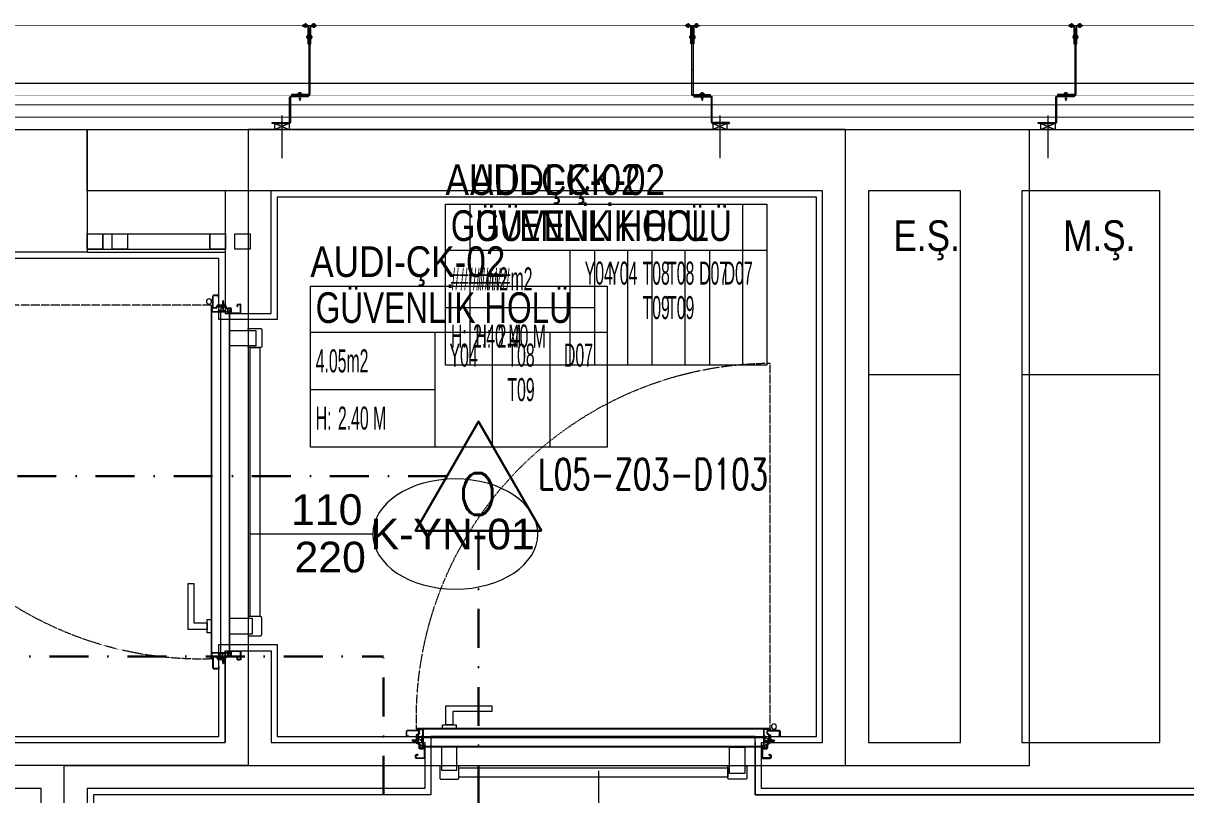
# Model space of a CAD drawing. Extents: x -1133 to 23780, y -1311 to 8245.
# Drawn here: x 19776.6 to 20156, y 2608 to 2859.7 of the extents above; entities that cross this region are included whole.
import ezdxf
from ezdxf.enums import TextEntityAlignment as Align

# ---------------------------------------------------------------- set-up
doc = ezdxf.new("R2010")
doc.units = 0
doc.header["$MEASUREMENT"] = 0
doc.linetypes.add('DASHDOT', pattern=[25.4, 12.7, -6.35, 0, -6.35])
doc.linetypes.add('DOT2', pattern=[0.125, 0, -0.125])
doc.layers.get('0').update_dxf_attribs({"color": 9, "lineweight": 9})
for name, color, linetype, lineweight in [('00', 9, 'Continuous', 9), ('01', 9, 'Continuous', 9), ('06D', 9, 'Continuous', 9), ('10', 9, 'Continuous', 9), ('11', 9, 'Continuous', 9), ('14', 9, 'Continuous', 9), ('20', 9, 'DOT2', 9), ('21', 9, 'Continuous', 9), ('22', 8, 'Continuous', 9), ('33', 9, 'BATTING', 9), ('35', 9, 'Continuous', 9), ('40B', 9, 'Continuous', 9), ('E-DEDEKTÖR NUMARALARI', 20, 'Continuous', 30), ('E-KABLO', 7, 'Continuous', 30), ('E-OPTİK DUMAN DEDEKTÖRÜ', 7, 'Continuous', 30)]:
    doc.layers.add(name, color=color, linetype=linetype, lineweight=lineweight)
doc.styles.add('Arial', font='arial.ttf', dxfattribs={"height": 2.5})
doc.styles.add('E-YAZI', font='txttw.shx')
doc.styles.add('MuuM_TEXT-STANDART', font='ARIALN.TTF')
doc.linetypes.add('BATTING', pattern='A,0.0001,-0.1,[134,ltypeshp.shx,S=0.1,R=0,X=-0.1,Y=0],-0.2,[134,ltypeshp.shx,S=0.1,R=180,X=0.1,Y=0],-0.1', length=0.4001)

# ---------------------------------------------------------------- blocks, each defined once
blk = doc.blocks.new('0_doorno')
blk.add_lwpolyline([(4.5, 0), (12.5, 0)])
blk.add_ellipse((-0.891, 0), major_axis=(-5.391, 0), ratio=0.666667)
at = {"style": 'Arial'}
blk.add_attdef('YUKSEKLIK', text='', height=2, dxfattribs=at).set_placement((5, 12.3), align=Align.TOP_LEFT)
blk.add_attdef('KAPINO', text='', height=2, dxfattribs=at).set_placement((0, 0), align=Align.MIDDLE)
blk.add_attdef('GENISLIK', text='', height=2, dxfattribs=at).set_placement((5, -3.789), align=Align.BOTTOM_LEFT)
blk = doc.blocks.new('KAPI KODLARI ÇATI KATI')
at = {"layer": '22'}
ref = blk.add_blockref('0_doorno', (19913.18, 2693.05), dxfattribs=dict(at, xscale=-5, yscale=5, zscale=5))
ref.add_attrib('KAPINO', 'K-YN-01', dxfattribs={"layer": '0', "height": 10, "style": 'Arial'}).set_placement((19916.77, 2693.05), align=Align.MIDDLE)
ref.add_attrib('GENISLIK', '110', dxfattribs={"layer": '0', "height": 10, "style": 'Arial'}).set_placement((19864.02, 2693.05), align=Align.BOTTOM_LEFT)
ref.add_attrib('YUKSEKLIK', '220', dxfattribs={"layer": '0', "height": 10, "style": 'Arial'}).set_placement((19865.13, 2690.55), align=Align.TOP_LEFT)
ref = blk.add_blockref('0_doorno', (19964.5, 2553.27), dxfattribs=dict(at, xscale=5, yscale=5, zscale=5, rotation=90))
ref.add_attrib('KAPINO', 'K-YN-01', dxfattribs={"layer": '0', "height": 10, "rotation": 90, "style": 'Arial'}).set_placement((19964.5, 2549.68), align=Align.MIDDLE)
ref.add_attrib('GENISLIK', '110', dxfattribs={"layer": '0', "height": 10, "rotation": 90, "style": 'Arial'}).set_placement((19964.5, 2578.27), align=Align.BOTTOM_LEFT)
ref.add_attrib('YUKSEKLIK', '220', dxfattribs={"layer": '0', "height": 10, "rotation": 90, "style": 'Arial'}).set_placement((19967, 2578.27), align=Align.TOP_LEFT)
blk = doc.blocks.new('0_roomno2-flat-2')
at = {"layer": '21'}
blk.add_lwpolyline([(96.88, -52.5), (0, -52.5), (0, 0), (96.88, 0)], close=True, dxfattribs=at)
for points in [[(0, -15), (96.88, -15)], [(40.62, -15), (40.62, -52.5)], [(59.38, -15), (59.38, -52.5)], [(78.12, -15), (78.12, -52.5)], [(0, -33.75), (40.62, -33.75)]]:
    blk.add_lwpolyline(points, dxfattribs=at)
at = {"layer": '21', "style": 'MuuM_TEXT-STANDART', "width": 0.6}
blk.add_text('H:', height=7.5, dxfattribs=at).set_placement((1.75, -43.04), align=Align.MIDDLE_LEFT)
at = {"layer": '21', "style": 'Arial'}
blk.add_attdef('ODANO', (0, 5.85), '', height=10, dxfattribs=at)
blk.add_attdef('MEKANADI', text='', height=10, dxfattribs=at).set_placement((1.75, -15), align=Align.BOTTOM_LEFT)
at = {"layer": '21', "style": 'MuuM_TEXT-STANDART', "width": 0.6}
for tag, p in [('YER01', (50, -22.5)), ('TAVAN01', (68.75, -22.5)), ('DUVAR01', (87.5, -22.5)), ('YER02', (50, -33.75)), ('TAVAN02', (68.75, -33.75)), ('DUVAR02', (87.5, -33.75)), ('YER03', (50, -45)), ('TAVAN03', (68.75, -45)), ('DUVAR03', (87.5, -45))]:
    blk.add_attdef(tag, text='', height=7.5, dxfattribs=at).set_placement(p, align=Align.MIDDLE_CENTER)
for tag, p in [('M2', (1.75, -24.38)), ('TEMIZTAVANYUKSEKLIGI', (9, -43.04))]:
    blk.add_attdef(tag, text='', height=7.5, dxfattribs=at).set_placement(p, align=Align.MIDDLE_LEFT)
blk = doc.blocks.new('p- alum kaplama profil')
at = {"lineweight": 13}
blk.add_lwpolyline([(7.12, 12.59), (7.12, 26.49)], dxfattribs=at)
at = {"lineweight": 5}
blk.add_lwpolyline([(9.44, 15.16), (4.79, 15.16), (4.79, 17.16), (9.44, 17.16)], close=True, dxfattribs=at)
for points in [[(4.79, 15.16), (9.44, 17.16)], [(9.44, 15.16), (4.79, 17.16)]]:
    blk.add_lwpolyline(points, dxfattribs=at)
at = {"lineweight": 18}
blk.add_lwpolyline([(4.09, 6.16), (-1.41, 6.16), (-1.41, 6.46), (4.09, 6.46, 0.414214), (4.29, 6.66), (4.29, 14.66, -0.414214), (4.79, 15.16), (10.29, 15.16), (10.29, 14.86), (4.79, 14.86, 0.414214), (4.59, 14.66), (4.59, 6.66, -0.414214)], format="xyb", close=True, dxfattribs=at)
blk.add_lwpolyline([(-2.06, 5.56), (-2.06, -2.34), (-2.06, -15.69), (-1.66, -15.69), (-1.66, -2.34), (-1.66, 5.56), (-1.66, 5.56), (-1.66, 5.57), (-1.66, 5.57), (-1.66, 5.58), (-1.66, 5.58), (-1.65, 5.59), (-1.65, 5.59), (-1.65, 5.59), (-1.65, 5.6), (-1.65, 5.6), (-1.64, 5.61), (-1.64, 5.61), (-1.64, 5.62), (-1.64, 5.62), (-1.63, 5.62), (-1.63, 5.63), (-1.63, 5.63), (-1.62, 5.63), (-1.62, 5.64), (-1.61, 5.64), (-1.61, 5.64), (-1.61, 5.64), (-1.6, 5.65), (-1.6, 5.65), (-1.59, 5.65), (-1.59, 5.65), (-1.58, 5.65), (-1.58, 5.65), (-1.57, 5.66), (-1.57, 5.66), (-1.56, 5.66), (-1.56, 5.66), (3.94, 5.66), (3.94, 6.06), (-1.56, 6.06), (-1.58, 6.06), (-1.61, 6.05), (-1.63, 6.05), (-1.66, 6.05), (-1.68, 6.04), (-1.7, 6.03), (-1.73, 6.03), (-1.75, 6.02), (-1.77, 6.01), (-1.79, 6), (-1.82, 5.99), (-1.84, 5.97), (-1.86, 5.96), (-1.88, 5.94), (-1.89, 5.93), (-1.91, 5.91), (-1.93, 5.89), (-1.95, 5.87), (-1.96, 5.85), (-1.97, 5.83), (-1.99, 5.81), (-2, 5.79), (-2.01, 5.77), (-2.02, 5.75), (-2.03, 5.72), (-2.04, 5.7), (-2.04, 5.68), (-2.05, 5.65), (-2.05, 5.63), (-2.06, 5.61), (-2.06, 5.58)], close=True)
blk.add_lwpolyline([(-1.66, -2.34), (-2.06, -2.34)])
for points in [[(-2.36, -10.84), (-2.36, -16.39), (-2.36, -16.39, -0.414214), (-2.51, -16.54), (-2.51, -16.54), (-4.06, -16.54), (-4.06, -16.84), (-2.51, -16.84), (-2.51, -16.84, 0.414214), (-2.06, -16.39), (-2.06, -10.84)], [(-1.36, -10.84), (-1.66, -10.84), (-1.66, -16.39, 0.414214), (-1.21, -16.84), (-1.21, -16.84), (0.34, -16.84), (0.34, -16.54), (-1.21, -16.54), (-1.21, -16.54, -0.414214), (-1.36, -16.39), (-1.36, -16.39)]]:
    blk.add_lwpolyline(points, format="xyb", close=True)
for points in [[(1.29, 4.93, -10), (1.29, 7.8, -10)], [(0.67, 5.66, -10), (1.91, 5.66, -10)], [(0.67, 5.66, -10), (0.67, 5.64, -10), (0.67, 5.62, -10), (0.67, 5.6, -10), (0.68, 5.58, -10), (0.68, 5.56, -10), (0.69, 5.54, -10), (0.69, 5.52, -10), (0.7, 5.5, -10), (0.7, 5.48, -10), (0.71, 5.46, -10), (0.72, 5.45, -10), (0.73, 5.43, -10), (0.74, 5.41, -10), (0.75, 5.4, -10), (0.76, 5.38, -10), (0.77, 5.36, -10), (0.79, 5.35, -10), (0.8, 5.33, -10), (0.81, 5.32, -10), (0.83, 5.31, -10), (0.84, 5.29, -10), (0.86, 5.28, -10), (0.87, 5.27, -10), (0.89, 5.26, -10), (0.91, 5.25, -10), (0.92, 5.24, -10), (0.94, 5.23, -10), (0.96, 5.22, -10), (0.98, 5.21, -10), (1, 5.21, -10), (1.02, 5.2, -10), (1.03, 5.2, -10)], [(0.96, 5.66, -10), (0.97, 5.66, -10), (0.97, 5.66, -10), (0.97, 5.66, -10), (0.98, 5.66, -10), (0.98, 5.66, -10), (0.99, 5.66, -10), (0.99, 5.66, -10), (1, 5.66, -10), (1, 5.67, -10), (1, 5.67, -10), (1.01, 5.67, -10), (1.01, 5.67, -10), (1.01, 5.67, -10), (1.02, 5.68, -10), (1.02, 5.68, -10), (1.02, 5.68, -10), (1.03, 5.69, -10), (1.03, 5.69, -10), (1.03, 5.69, -10), (1.04, 5.7, -10), (1.04, 5.7, -10), (1.04, 5.7, -10), (1.04, 5.71, -10), (1.04, 5.71, -10), (1.05, 5.72, -10), (1.05, 5.72, -10), (1.05, 5.72, -10), (1.05, 5.73, -10), (1.05, 5.73, -10), (1.05, 5.74, -10), (1.05, 5.74, -10), (1.05, 5.75, -10)], [(1.61, 6.87, -10), (0.98, 6.96, -10)], [(1.33, 5.85, -10), (0.98, 5.88, -10)], [(1.56, 7.05, -10), (1.02, 7.13, -10)], [(1.03, 5.2, -10), (1.04, 5.2, -10), (1.05, 5.19, -10), (1.05, 5.19, -10), (1.06, 5.19, -10), (1.06, 5.19, -10), (1.07, 5.19, -10), (1.07, 5.19, -10), (1.08, 5.19, -10), (1.08, 5.19, -10), (1.09, 5.19, -10), (1.09, 5.18, -10), (1.1, 5.18, -10), (1.1, 5.18, -10), (1.11, 5.18, -10), (1.11, 5.18, -10), (1.12, 5.18, -10), (1.12, 5.18, -10), (1.13, 5.18, -10), (1.13, 5.18, -10), (1.14, 5.18, -10), (1.15, 5.18, -10), (1.15, 5.18, -10), (1.16, 5.17, -10), (1.16, 5.17, -10), (1.17, 5.17, -10), (1.17, 5.17, -10), (1.18, 5.17, -10), (1.18, 5.17, -10), (1.19, 5.17, -10), (1.19, 5.17, -10), (1.2, 5.17, -10), (1.2, 5.17, -10)], [(1.05, 6.91, -10), (1.29, 7.56, -10)], [(1.05, 5.83, -10), (1.05, 6.01, -10)], [(1.05, 5.75, -10), (1.05, 5.83, -10)], [(1.2, 5.17, -10), (1.2, 5.2, -10)], [(1.38, 5.2, -10), (1.2, 5.2, -10)], [(1.53, 6.82, -10), (1.29, 7.56, -10)], [(1.29, 6.16, -10), (1.29, 6.26, -10)], [(1.38, 5.17, -10), (1.38, 5.2, -10)], [(1.38, 5.17, -10), (1.38, 5.17, -10), (1.39, 5.17, -10), (1.39, 5.17, -10), (1.4, 5.17, -10), (1.41, 5.17, -10), (1.41, 5.17, -10), (1.42, 5.17, -10), (1.42, 5.17, -10), (1.43, 5.17, -10), (1.43, 5.18, -10), (1.44, 5.18, -10), (1.44, 5.18, -10), (1.45, 5.18, -10), (1.45, 5.18, -10), (1.46, 5.18, -10), (1.46, 5.18, -10), (1.47, 5.18, -10), (1.47, 5.18, -10), (1.48, 5.18, -10), (1.48, 5.18, -10), (1.49, 5.18, -10), (1.5, 5.19, -10), (1.5, 5.19, -10), (1.51, 5.19, -10), (1.51, 5.19, -10), (1.52, 5.19, -10), (1.52, 5.19, -10), (1.53, 5.19, -10), (1.53, 5.19, -10), (1.54, 5.19, -10), (1.54, 5.2, -10), (1.55, 5.2, -10)], [(1.53, 5.75, -10), (1.53, 5.92, -10)], [(1.53, 5.75, -10), (1.53, 5.74, -10), (1.53, 5.74, -10), (1.53, 5.73, -10), (1.53, 5.73, -10), (1.53, 5.72, -10), (1.54, 5.72, -10), (1.54, 5.72, -10), (1.54, 5.71, -10), (1.54, 5.71, -10), (1.54, 5.7, -10), (1.54, 5.7, -10), (1.55, 5.7, -10), (1.55, 5.69, -10), (1.55, 5.69, -10), (1.55, 5.69, -10), (1.56, 5.68, -10), (1.56, 5.68, -10), (1.56, 5.68, -10), (1.57, 5.67, -10), (1.57, 5.67, -10), (1.58, 5.67, -10), (1.58, 5.67, -10), (1.58, 5.67, -10), (1.59, 5.66, -10), (1.59, 5.66, -10), (1.6, 5.66, -10), (1.6, 5.66, -10), (1.6, 5.66, -10), (1.61, 5.66, -10), (1.61, 5.66, -10), (1.62, 5.66, -10), (1.62, 5.66, -10)], [(1.55, 5.2, -10), (1.57, 5.2, -10), (1.59, 5.21, -10), (1.6, 5.21, -10), (1.62, 5.22, -10), (1.64, 5.23, -10), (1.66, 5.24, -10), (1.68, 5.25, -10), (1.69, 5.26, -10), (1.71, 5.27, -10), (1.73, 5.28, -10), (1.74, 5.29, -10), (1.76, 5.31, -10), (1.77, 5.32, -10), (1.78, 5.33, -10), (1.8, 5.35, -10), (1.81, 5.36, -10), (1.82, 5.38, -10), (1.83, 5.4, -10), (1.84, 5.41, -10), (1.85, 5.43, -10), (1.86, 5.45, -10), (1.87, 5.46, -10), (1.88, 5.48, -10), (1.89, 5.5, -10), (1.89, 5.52, -10), (1.9, 5.54, -10), (1.9, 5.56, -10), (1.9, 5.58, -10), (1.91, 5.6, -10), (1.91, 5.62, -10), (1.91, 5.64, -10), (1.91, 5.66, -10)], [(-2.86, -13.04, 0), (-0.86, -13.04, 0)], [(-2.36, -12.52, 0), (-2.4, -12.53, 0), (-2.43, -12.56, 0), (-2.47, -12.58, 0), (-2.5, -12.6, 0), (-2.53, -12.63, 0), (-2.56, -12.66, 0), (-2.59, -12.69, 0), (-2.61, -12.73, 0), (-2.63, -12.76, 0), (-2.65, -12.8, 0), (-2.67, -12.84, 0), (-2.68, -12.88, 0), (-2.69, -12.92, 0), (-2.7, -12.96, 0), (-2.71, -13, 0), (-2.71, -13.04, 0), (-2.71, -13.08, 0), (-2.7, -13.13, 0), (-2.69, -13.17, 0), (-2.68, -13.21, 0), (-2.67, -13.25, 0), (-2.65, -13.28, 0), (-2.63, -13.32, 0), (-2.61, -13.36, 0), (-2.59, -13.39, 0), (-2.56, -13.42, 0), (-2.53, -13.45, 0), (-2.5, -13.48, 0), (-2.47, -13.51, 0), (-2.43, -13.53, 0), (-2.4, -13.55, 0), (-2.36, -13.57, 0)], [(-2.36, -13.04, 0), (-2.36, -12.52, 0)], [(-2.36, -13.04, 0), (-2.36, -12.73, 0)], [(-2.36, -12.73, 0), (-2.36, -13.04, 0)], [(-1.36, -12.73, 0), (-2.36, -12.73, 0)], [(-2.36, -13.04, 0), (-2.36, -13.36, 0)], [(-2.36, -13.04, 0), (-2.36, -13.57, 0)], [(-2.36, -13.36, 0), (-2.36, -13.04, 0)], [(-1.36, -13.36, 0), (-2.36, -13.36, 0)], [(-1.36, -13.04, 0), (-1.36, -12.37, 0)], [(-1.36, -13.72, 0), (-1.32, -13.68, 0), (-1.29, -13.65, 0), (-1.26, -13.61, 0), (-1.23, -13.58, 0), (-1.2, -13.54, 0), (-1.18, -13.5, 0), (-1.16, -13.45, 0), (-1.14, -13.41, 0), (-1.12, -13.37, 0), (-1.1, -13.32, 0), (-1.09, -13.28, 0), (-1.08, -13.23, 0), (-1.07, -13.18, 0), (-1.06, -13.14, 0), (-1.06, -13.09, 0), (-1.06, -13.04, 0), (-1.06, -12.99, 0), (-1.06, -12.95, 0), (-1.07, -12.9, 0), (-1.08, -12.85, 0), (-1.09, -12.81, 0), (-1.1, -12.76, 0), (-1.12, -12.72, 0), (-1.14, -12.67, 0), (-1.16, -12.63, 0), (-1.18, -12.59, 0), (-1.2, -12.55, 0), (-1.23, -12.51, 0), (-1.26, -12.47, 0), (-1.29, -12.43, 0), (-1.32, -12.4, 0), (-1.36, -12.37, 0)], [(-1.36, -13.04, 0), (-1.36, -13.72, 0)], [(-3.84, -17.04, 0), (-3.81, -17.07, 0), (-3.78, -17.1, 0), (-3.75, -17.12, 0), (-3.72, -17.15, 0), (-3.69, -17.17, 0), (-3.66, -17.19, 0), (-3.62, -17.21, 0), (-3.59, -17.23, 0), (-3.55, -17.24, 0), (-3.52, -17.26, 0), (-3.48, -17.27, 0), (-3.44, -17.28, 0), (-3.4, -17.28, 0), (-3.36, -17.29, 0), (-3.32, -17.29, 0), (-3.29, -17.29, 0), (-3.25, -17.29, 0), (-3.21, -17.29, 0), (-3.17, -17.28, 0), (-3.13, -17.28, 0), (-3.09, -17.27, 0), (-3.06, -17.26, 0), (-3.02, -17.24, 0), (-2.98, -17.23, 0), (-2.95, -17.21, 0), (-2.91, -17.19, 0), (-2.88, -17.17, 0), (-2.85, -17.15, 0), (-2.82, -17.12, 0), (-2.79, -17.1, 0), (-2.76, -17.07, 0), (-2.73, -17.04, 0)], [(-3.29, -17.04, 0), (-3.84, -17.04, 0)], [(-2.85, -16.54, 0), (-2.86, -16.51, 0), (-2.87, -16.47, 0), (-2.89, -16.44, 0), (-2.91, -16.41, 0), (-2.93, -16.38, 0), (-2.96, -16.35, 0), (-2.98, -16.33, 0), (-3.01, -16.31, 0), (-3.04, -16.29, 0), (-3.07, -16.27, 0), (-3.11, -16.25, 0), (-3.14, -16.24, 0), (-3.18, -16.23, 0), (-3.21, -16.22, 0), (-3.25, -16.22, 0), (-3.29, -16.22, 0), (-3.32, -16.22, 0), (-3.36, -16.22, 0), (-3.39, -16.23, 0), (-3.43, -16.24, 0), (-3.46, -16.25, 0), (-3.5, -16.27, 0), (-3.53, -16.29, 0), (-3.56, -16.31, 0), (-3.59, -16.33, 0), (-3.61, -16.35, 0), (-3.64, -16.38, 0), (-3.66, -16.41, 0), (-3.68, -16.44, 0), (-3.7, -16.47, 0), (-3.71, -16.51, 0), (-3.73, -16.54, 0)], [(-3.29, -16.54, 0), (-3.73, -16.54, 0)], [(-3.29, -16.54, 0), (-3.55, -16.54, 0)], [(-3.55, -16.54, 0), (-3.29, -16.54, 0)], [(-3.55, -17.04, 0), (-3.55, -16.54, 0)], [(-3.29, -17.54, 0), (-3.29, -16.04, 0)], [(-3.29, -16.54, 0), (-2.85, -16.54, 0)], [(-3.29, -16.54, 0), (-3.03, -16.54, 0)], [(-3.03, -16.54, 0), (-3.29, -16.54, 0)], [(-3.29, -17.04, 0), (-2.73, -17.04, 0)], [(-3.03, -17.04, 0), (-3.03, -16.54, 0)], [(-0.56, -17.04, 0), (-1.11, -17.04, 0)], [(0, -17.04, 0), (-0.03, -17.07, 0), (-0.06, -17.1, 0), (-0.09, -17.12, 0), (-0.12, -17.15, 0), (-0.15, -17.17, 0), (-0.18, -17.19, 0), (-0.22, -17.21, 0), (-0.25, -17.23, 0), (-0.29, -17.24, 0), (-0.33, -17.26, 0), (-0.36, -17.27, 0), (-0.4, -17.28, 0), (-0.44, -17.28, 0), (-0.48, -17.29, 0), (-0.52, -17.29, 0), (-0.56, -17.29, 0), (-0.59, -17.29, 0), (-0.63, -17.29, 0), (-0.67, -17.28, 0), (-0.71, -17.28, 0), (-0.75, -17.27, 0), (-0.79, -17.26, 0), (-0.82, -17.24, 0), (-0.86, -17.23, 0), (-0.89, -17.21, 0), (-0.93, -17.19, 0), (-0.96, -17.17, 0), (-0.99, -17.15, 0), (-1.02, -17.12, 0), (-1.05, -17.1, 0), (-1.08, -17.07, 0), (-1.11, -17.04, 0)], [(-1, -16.54, 0), (-0.98, -16.51, 0), (-0.97, -16.47, 0), (-0.95, -16.44, 0), (-0.93, -16.41, 0), (-0.91, -16.38, 0), (-0.88, -16.35, 0), (-0.86, -16.33, 0), (-0.83, -16.31, 0), (-0.8, -16.29, 0), (-0.77, -16.27, 0), (-0.73, -16.25, 0), (-0.7, -16.24, 0), (-0.66, -16.23, 0), (-0.63, -16.22, 0), (-0.59, -16.22, 0), (-0.56, -16.22, 0), (-0.52, -16.22, 0), (-0.48, -16.22, 0), (-0.45, -16.23, 0), (-0.41, -16.24, 0), (-0.38, -16.25, 0), (-0.34, -16.27, 0), (-0.31, -16.29, 0), (-0.28, -16.31, 0), (-0.25, -16.33, 0), (-0.23, -16.35, 0), (-0.2, -16.38, 0), (-0.18, -16.41, 0), (-0.16, -16.44, 0), (-0.14, -16.47, 0), (-0.13, -16.51, 0), (-0.12, -16.54, 0)], [(-0.56, -16.54, 0), (-1, -16.54, 0)], [(-0.56, -16.54, 0), (-0.82, -16.54, 0)], [(-0.82, -16.54, 0), (-0.56, -16.54, 0)], [(-0.82, -17.04, 0), (-0.82, -16.54, 0)], [(-0.56, -17.54, 0), (-0.56, -16.04, 0)], [(-0.56, -16.54, 0), (-0.3, -16.54, 0)], [(-0.56, -16.54, 0), (-0.12, -16.54, 0)], [(-0.3, -16.54, 0), (-0.56, -16.54, 0)], [(-0.56, -17.04, 0), (0, -17.04, 0)], [(-0.3, -17.04, 0), (-0.3, -16.54, 0)]]:
    blk.add_polyline3d(points)
blk = doc.blocks.new('*U11')
at = {"ltscale": 15}
for p, q in [((-24.9, 0.9), (-25.7, 0)), ((-24.9, -0.9), (-25.7, 0)), ((-22.9, 1.5), (-24.9, 0.9)), ((-22.9, 1.5), (-22.9, -1.5)), ((-21.2, -2.7), (-18.1, 2.8)), ((-21, -2.7), (-17.9, 2.7)), ((-19.7, -2.7), (-16.6, 2.8)), ((-19.5, -2.7), (-16.4, 2.7)), ((-18.5, 1.5), (-18.3, 2)), ((-18.2, -2.7), (-15.1, 2.8)), ((-18, -2.7), (-14.9, 2.7)), ((-17, 1.5), (-16.8, 2)), ((-16.7, -2.7), (-13.6, 2.8)), ((-16.5, -2.7), (-13.4, 2.7)), ((-15.5, 1.5), (-15.3, 2)), ((-15.2, -2.7), (-12.1, 2.8)), ((-15, -2.7), (-11.9, 2.7)), ((-14, 1.5), (-13.8, 2)), ((-13.7, -2.7), (-10.6, 2.8)), ((-13.5, -2.7), (-10.4, 2.7)), ((-12.5, 1.5), (-12.3, 2)), ((-12.2, -2.7), (-9.1, 2.8)), ((-12, -2.7), (-8.9, 2.7)), ((-11, 1.5), (-10.8, 2)), ((-10.7, -2.7), (-7.6, 2.8)), ((-10.5, -2.7), (-7.4, 2.7)), ((-9.5, 1.5), (-9.3, 2)), ((-9.2, -2.7), (-6.1, 2.8)), ((-9, -2.7), (-5.9, 2.7)), ((-8, 1.5), (-7.8, 2)), ((-7.7, -2.7), (-4.6, 2.8)), ((-7.5, -2.7), (-4.4, 2.7)), ((-6.5, 1.5), (-6.3, 2)), ((-6.2, -2.7), (-3.1, 2.8)), ((-6, -2.7), (-2.9, 2.7)), ((-5, 1.5), (-4.8, 2)), ((-4.7, -2.7), (-1.6, 2.8)), ((-4.5, -2.7), (-1.4, 2.7)), ((-3.5, 1.5), (-3.3, 2)), ((-2, 1.5), (-1.8, 2)), ((-0.5, 4.2), (-1.5, 1.5)), ((0, 0.5), (-0.6, 0.5)), ((-24.9, -0.9), (-22.9, -1.5)), ((-8.6, -1.5), (-22.9, -1.5)), ((-21.2, -2.7), (-20.9, -1.5)), ((-20.3, -1.5), (-19.1, -1.5)), ((-19.7, -2.7), (-19.4, -1.5)), ((-18.8, -1.5), (-17.6, -1.5)), ((-18.2, -2.7), (-17.9, -1.5)), ((-17.3, -1.5), (-16.1, -1.5)), ((-16.7, -2.7), (-16.4, -1.5)), ((-15.8, -1.5), (-14.6, -1.5)), ((-15.2, -2.7), (-14.9, -1.5)), ((-14.3, -1.5), (-13.1, -1.5)), ((-13.7, -2.7), (-13.4, -1.5)), ((-12.8, -1.5), (-11.6, -1.5)), ((-12.2, -2.7), (-11.9, -1.5)), ((-11.3, -1.5), (-10.1, -1.5)), ((-10.7, -2.7), (-10.4, -1.5)), ((-9.8, -1.5), (-8.6, -1.5)), ((-9.2, -2.7), (-8.9, -1.5)), ((-8.3, -1.5), (-7.1, -1.5)), ((-7.7, -2.7), (-7.4, -1.5)), ((-6.8, -1.5), (-5.6, -1.5)), ((-6.2, -2.7), (-5.9, -1.5)), ((-5.3, -1.5), (-4.1, -1.5)), ((-4.7, -2.7), (-4.4, -1.5)), ((-3.8, -1.5), (-2.1, -1.5)), ((-0.5, -4.2), (-1.5, -1.5)), ((0, -0.5), (-0.6, -0.5))]:
    blk.add_line(p, q, dxfattribs=at)
for p, q in [((-6.9, 1.5), (-22.9, 1.5)), ((-17.4, 1.5), (-18.6, 1.5)), ((-15.9, 1.5), (-17.1, 1.5)), ((-14.4, 1.5), (-15.6, 1.5)), ((-12.9, 1.5), (-14.1, 1.5)), ((-11.4, 1.5), (-12.6, 1.5)), ((-9.9, 1.5), (-11.1, 1.5)), ((-8.4, 1.5), (-9.6, 1.5)), ((-6.9, 1.5), (-8.1, 1.5)), ((-5.4, 1.5), (-6.6, 1.5)), ((-3.9, 1.5), (-5.1, 1.5)), ((-2.4, 1.5), (-3.6, 1.5)), ((-1.5, 1.5), (-2.1, 1.5)), ((0, 0.5), (0, 4.1)), ((-1.5, -1.5), (-2.1, -1.5)), ((0, -0.5), (0, -4.1))]:
    blk.add_line(p, q)
for centre, radius, start, end in [((-26, 3.9), 3.92, 274.361, 322.1025), ((-26, -3.9), 3.92, 37.8975, 85.639), ((-18, 2.8), 0.0971, 330.3204, 150.3204), ((-16.5, 2.8), 0.0971, 330.3204, 150.3204), ((-15, 2.8), 0.0971, 330.3204, 150.3204), ((-13.5, 2.8), 0.0971, 330.3204, 150.3204), ((-12, 2.8), 0.0971, 330.3204, 150.3204), ((-10.5, 2.8), 0.0971, 330.3204, 150.3204), ((-9, 2.8), 0.0971, 330.3204, 150.3204), ((-7.5, 2.8), 0.0971, 330.3204, 150.3204), ((-6, 2.8), 0.0971, 330.3204, 150.3204), ((-4.5, 2.8), 0.0971, 330.3204, 150.3204), ((-3, 2.8), 0.0971, 330.3204, 150.3204), ((-1.5, 2.8), 0.0971, 330.3204, 150.3204), ((-0.6, 0), 0.486, 90, 270), ((-0.3, 4.1), 0.25, 0, 150.0864), ((-21.1, -2.7), 0.0971, 150.3204, 330.3204), ((-19.6, -2.7), 0.0971, 150.3204, 330.3204), ((-18.1, -2.7), 0.0971, 150.3204, 330.3204), ((-16.6, -2.7), 0.0971, 150.3204, 330.3204), ((-15.1, -2.7), 0.0971, 150.3204, 330.3204), ((-13.6, -2.7), 0.0971, 150.3204, 330.3204), ((-12.1, -2.7), 0.0971, 150.3204, 330.3204), ((-10.6, -2.7), 0.0971, 150.3204, 330.3204), ((-9.1, -2.7), 0.0971, 150.3204, 330.3204), ((-7.6, -2.7), 0.0971, 150.3204, 330.3204), ((-6.1, -2.7), 0.0971, 150.3204, 330.3204), ((-4.6, -2.7), 0.0971, 150.3204, 330.3204), ((-0.3, -4.1), 0.25, 209.9136, 0)]:
    blk.add_arc(centre, radius, start, end, dxfattribs=at)
blk = doc.blocks.new('conta')
at = {"ltscale": 10}
for p, q in [((-2649.88, 5344.46), (-2649.78, 5344.3)), ((-2649.87, 5345.53), (-2649.81, 5345.61)), ((-2649.78, 5344.3), (-2649.74, 5344.3)), ((-2649.72, 5345.4), (-2649.28, 5345.4)), ((-2649.25, 5345.41), (-2649.09, 5345.51)), ((-2648.97, 5344.05), (-2648.78, 5343.8)), ((-2648.87, 5344.09), (-2648.7, 5343.86)), ((-2648.83, 5344.87), (-2648.56, 5345.24)), ((-2648.77, 5345.12), (-2648.63, 5345.3)), ((-2648.71, 5343.79), (-2648.71, 5343.79)), ((-2648.56, 5345.31), (-2648.56, 5345.31))]:
    blk.add_line(p, q, dxfattribs=at)
for centre, radius, start, end in [((-2653.03, 5345), 3.19, 350.4674, 8.9372), ((-2649.87, 5344.47), 0.02, 170.4674, 213.7451), ((-2649.83, 5345.5), 0.05, 140.6345, 188.9372), ((-2649.74, 5345.58), 0.0696, 22.2428, 159.258), ((-2650.94, 5345.01), 1.24, 340.3382, 16.7772), ((-2649.74, 5344.58), 0.03, 160.3382, 273.2666), ((-2649.72, 5345.37), 0.03, 90, 196.7772), ((-2649.56, 5341.55), 3.01, 80.4362, 93.2666), ((-2649.28, 5345.45), 0.05, 270, 303.0062), ((-2649.22, 5344.14), 0.231, 353.9571, 81.9004), ((-2649.08, 5345.49), 0.03, 4.7972, 123.0062), ((-2649.06, 5344.54), 0.03, 260.4362, 338.7066), ((-2650.22, 5344.99), 1.27, 338.7066, 23.0418), ((-2648.89, 5344.11), 0.1, 173.9571, 217.2653), ((-2649.01, 5345.57), 0.05, 18.7951, 42.1429), ((-2651.17, 5344.83), 2.33, 7.5897, 18.7951), ((-2658.2, 5345.19), 9.36, 353.6857, 357.8537), ((-2648.79, 5344.15), 0.1, 173.6857, 217.2653), ((-2648.81, 5345.15), 0.05, 187.5897, 322.7347), ((-2648.79, 5344.84), 0.05, 142.7347, 180.2669), ((-2648.74, 5343.83), 0.05, 217.2653, 307.2653), ((-2648.74, 5343.83), 0.05, 307.2653, 37.2653), ((-2648.59, 5345.27), 0.05, 52.7347, 142.7347), ((-2648.59, 5345.27), 0.05, 322.7347, 52.7347)]:
    blk.add_arc(centre, radius, start, end, dxfattribs=at)
for points, knots in [([(-2649.74, 5344.31), (-2649.74, 5344.34), (-2649.7, 5344.52), (-2649.59, 5344.33), (-2649.34, 5344.36), (-2649.23, 5344.37), (-2649.18, 5344.37)], [0, 0, 0, 0, 0.1008757, 0.3841126, 0.5436166, 0.6906785, 0.6906785, 0.6906785, 0.6906785]), ([(-2648.98, 5345.6), (-2649, 5345.63), (-2649.09, 5345.71), (-2649.23, 5345.44), (-2649.32, 5345.74), (-2649.39, 5345.46), (-2649.51, 5345.75), (-2649.59, 5345.5), (-2649.65, 5345.57), (-2649.68, 5345.61)], [0.0086373, 0.0086373, 0.0086373, 0.0086373, 0.1097304, 0.3133405, 0.4430081, 0.5658764, 0.7165186, 0.8527974, 0.9648495, 0.9648495, 0.9648495, 0.9648495])]:
    blk.add_open_spline(points, degree=3, knots=knots, dxfattribs=at)
blk = doc.blocks.new('p-yn_sackasa')
at = {"layer": '10', "linetype": 'Continuous'}
for p, q in [((0, 6.16), (0, 6.9)), ((0.01, 6.9), (0.01, 6.15)), ((0.14, 6.9), (0.14, 6.16)), ((0.15, 6.9), (0.15, 6.16)), ((2.69, 7.16), (0.26, 7.16)), ((2.69, 7.15), (0.26, 7.15)), ((2.69, 7.02), (0.26, 7.02)), ((0.26, 7.01), (2.69, 7.01)), ((0.26, 6.05), (0.76, 6.05)), ((0.75, 6.04), (0.26, 6.04)), ((0.26, 5.91), (0.75, 5.91)), ((0.76, 5.9), (0.26, 5.9)), ((0.75, 5.91), (0.75, 6.04)), ((0.76, 5.9), (0.76, 6.05)), ((1.37, 3.98), (2.49, 3.98)), ((2.49, 3.97), (1.37, 3.97)), ((1.37, 3.84), (2.49, 3.84)), ((2.49, 3.83), (1.37, 3.83)), ((2.8, 3.29), (2.8, 6.9)), ((2.81, 3.29), (2.81, 6.9)), ((2.94, 3.29), (2.94, 6.9)), ((2.95, 3.29), (2.95, 6.9)), ((-2.19, 0), (-2.19, -0.15)), ((0.67, -0.71), (0.67, 2.27)), ((0.69, -0.71), (0.69, 2.27)), ((0.81, -0.71), (0.81, 2.27)), ((0.83, -0.71), (0.83, 2.27)), ((0.92, 2.33), (0.95, 2.32)), ((0.93, 2.34), (0.95, 2.33)), ((1.01, 2.46), (0.99, 2.47)), ((0.99, 2.46), (1.01, 2.45)), ((1.11, 2.52), (1.11, 3.73)), ((1.12, 2.52), (1.12, 3.73)), ((1.25, 3.73), (1.25, 2.52)), ((1.26, 2.52), (1.26, 3.73)), ((2.6, 3.69), (2.5, 3.36)), ((2.51, 3.35), (2.61, 3.69)), ((2.73, 3.65), (2.63, 3.32)), ((2.74, 3.64), (2.64, 3.31)), ((-2.95, -0.25), (-2.95, -1.75)), ((-2.94, -1.75), (-2.94, -0.25)), ((-2.81, -0.25), (-2.81, -1.75)), ((-2.8, -0.25), (-2.8, -1.75)), ((-2.19, 0), (-2.7, 0)), ((-2.2, -0.01), (-2.7, -0.01)), ((-2.2, -0.14), (-2.7, -0.14)), ((-2.19, -0.15), (-2.7, -0.15)), ((1.01, -1.85), (-2.7, -1.85)), ((1.01, -1.86), (-2.7, -1.86)), ((-2.7, -1.99), (1.01, -1.99)), ((1.01, -2), (-2.7, -2)), ((-2.2, -0.14), (-2.2, -0.01)), ((0.92, -0.77), (0.95, -0.76)), ((0.93, -0.78), (0.95, -0.77)), ((0.99, -0.89), (1.01, -0.88)), ((1.01, -0.89), (0.99, -0.91)), ((1.11, -0.96), (1.11, -1.75)), ((1.12, -0.96), (1.12, -1.75)), ((1.25, -0.96), (1.25, -1.75)), ((1.26, -0.96), (1.26, -1.75))]:
    blk.add_line(p, q, dxfattribs=at)
for points in [[(0.15, 2.14), (0.67, 2.14), (0.67, -0.54), (0.15, -0.54)], [(0.15, 2.14), (0.41, 2.14), (0.41, -0.54), (0.15, -0.54)]]:
    blk.add_lwpolyline(points, close=True, dxfattribs=at)
for centre, radius, start, end in [((0.26, 6.9), 0.261, 90, 180), ((0.26, 6.16), 0.261, 180, 270), ((0.26, 6.9), 0.249, 90, 180), ((0.26, 6.16), 0.249, 181.345, 271.3502), ((0.26, 6.9), 0.122, 90, 180), ((0.26, 6.16), 0.122, 180, 270), ((0.26, 6.9), 0.11, 90, 180), ((0.26, 6.16), 0.11, 180, 270), ((1.37, 3.73), 0.253, 90, 180), ((1.37, 3.73), 0.24, 90, 180), ((1.37, 3.73), 0.114, 90, 180), ((1.37, 3.73), 0.101, 90, 180), ((2.49, 3.72), 0.261, 342.8602, 90), ((2.49, 3.72), 0.249, 342.8613, 90), ((2.49, 3.72), 0.122, 342.8607, 90), ((2.49, 3.72), 0.11, 342.8621, 90), ((2.69, 6.9), 0.261, 0, 90), ((2.69, 6.9), 0.249, 0, 90), ((2.69, 6.9), 0.122, 0, 90), ((2.69, 6.9), 0.11, 0, 90), ((0.89, 2.27), 0.219, 63.2153, 180), ((0.89, 2.27), 0.206, 63.2169, 180), ((0.89, 2.27), 0.0801, 63.215, 180), ((0.89, 2.27), 0.0674, 63.2144, 180), ((1.04, 2.52), 0.206, 243.2197, 0), ((1.04, 2.52), 0.219, 243.2148, 0), ((1.04, 2.52), 0.0801, 243.2203, 0), ((1.04, 2.52), 0.0674, 243.2129, 0), ((2.72, 3.29), 0.232, 162.8601, 0), ((2.72, 3.29), 0.219, 162.8613, 0), ((2.72, 3.29), 0.0927, 162.8605, 0), ((2.72, 3.29), 0.0801, 162.8624, 0), ((-2.7, -0.25), 0.253, 90, 180), ((-2.7, -1.75), 0.253, 180, 270), ((-2.7, -0.25), 0.24, 90, 180), ((-2.7, -1.75), 0.24, 180, 270), ((-2.7, -0.25), 0.114, 90, 180), ((-2.7, -1.75), 0.114, 180, 270), ((-2.7, -0.25), 0.101, 90, 180), ((-2.7, -1.75), 0.101, 180, 270), ((0.89, -0.71), 0.219, 180, 296.785), ((0.89, -0.71), 0.206, 180, 296.7851), ((0.89, -0.71), 0.0801, 180, 296.785), ((0.89, -0.71), 0.0674, 180, 180.5245), ((0.89, -0.71), 0.0674, 180, 296.7871), ((1.04, -0.96), 0.219, 0, 116.7854), ((1.04, -0.96), 0.206, 0, 116.7836), ((1.04, -0.96), 0.0801, 0, 116.7811), ((1.04, -0.96), 0.0674, 0, 116.7871), ((1.01, -1.75), 0.114, 270, 0), ((1.01, -1.75), 0.24, 270, 0), ((1.01, -1.75), 0.101, 270, 0), ((1.01, -1.75), 0.253, 270, 0)]:
    blk.add_arc(centre, radius, start, end, dxfattribs=at)
at = {"layer": '10', "xscale": 0.0842696629213483, "yscale": 0.0842696629213483, "zscale": 0.0842696629213483}
blk.add_blockref('*U11', (0.95, 1.35), dxfattribs=at)
at = {"layer": '14', "xscale": -0.7887640449438696, "yscale": 0.7887640449438696, "zscale": 0.7887640449438204, "rotation": 90}
blk.add_blockref('conta', (4217.78, -2086.42), dxfattribs=at)
blk = doc.blocks.new('*U460')
at = {"layer": '06D'}
for points in [[(12.5, 9.56), (11.87, 9.56), (11.87, 13.56, -0.414214), (12.25, 13.93), (17.75, 13.93, -0.414214), (18.12, 13.56), (18.12, 9.56), (17.5, 9.56)], [(111.5, 9.56), (112.12, 9.56), (112.12, 13.56, 0.414214), (111.75, 13.93), (106.25, 13.93, 0.414214), (105.87, 13.56), (105.87, 9.56), (106.5, 9.56)]]:
    blk.add_lwpolyline(points, format="xyb", dxfattribs=at)
for points in [[(105.87, 13.31), (18.12, 13.31), (18.12, 10.18), (105.87, 10.18)], [(111.5, 12.06), (106.5, 12.06), (106.5, 3.44), (111.5, 3.44)], [(12.5, 10.94), (17.5, 10.94), (17.5, 3.44), (12.5, 3.44)]]:
    blk.add_lwpolyline(points, close=True, dxfattribs=at)
for points in [[(12.8, -2.56), (12.8, -3.81), (17.2, -3.81), (17.2, -2.56), (12.8, -2.56)], [(13.87, -3.81), (13.87, -10.06), (28.87, -10.06), (28.87, -8.19), (16.12, -8.19), (16.12, -8.19), (16.12, -3.81), (13.87, -3.81)]]:
    blk.add_lwpolyline(points, dxfattribs=at)
at = {"layer": '10', "ltscale": 10}
for p, q in [((5, 0.68), (6, 1.33)), ((5, 0.68), (6, 1.33)), ((6, 0.28), (5, 0.28)), ((6, 0.28), (5, 0.28)), ((6, 0.08), (5, 0.08)), ((6, 0.08), (5, 0.08)), ((6, 1.76), (6, 1.33)), ((6.3, 1.76), (6, 1.76)), ((6, 1.76), (6, 1.33)), ((6.3, 1.76), (6, 1.76)), ((6, 1.33), (6, -0.17)), ((6, 1.33), (6, -0.17)), ((6.3, -2.19), (6.3, 3.34)), ((6.3, 1.33), (6.3, 1.76)), ((6.3, 1.33), (6.3, 1.76)), ((6.3, -0.17), (6.3, 1.33)), ((6.3, -0.17), (6.3, 1.33)), ((117.6, 3.44), (6.4, 3.44)), ((6.45, -2.29), (6.45, 3.24)), ((117.5, 3.29), (6.5, 3.29)), ((117.55, -2.29), (117.55, 3.24)), ((117.7, -2.19), (117.7, 3.34)), ((117.7, 1.76), (117.7, 0.26)), ((118, 1.76), (117.7, 1.76)), ((117.7, 0.26), (117.7, -0.17)), ((118, 0.26), (118, 1.76)), ((118, 1.51), (119, 1.51)), ((118, 1.31), (119, 1.31)), ((119, 0.91), (118, 0.26)), ((118, -0.17), (118, 0.26)), ((4.3, -2.46), (4.3, -2.34)), ((4.4, -2.24), (6.25, -2.24)), ((119.6, -2.56), (4.4, -2.56)), ((4.45, -2.41), (4.45, -2.39)), ((4.45, -2.39), (6.35, -2.39)), ((119.54, -2.41), (4.45, -2.41)), ((6, -0.17), (6.3, -0.17)), ((6, -0.17), (6.3, -0.17)), ((119.54, -2.39), (117.65, -2.39)), ((117.7, -0.17), (118, -0.17)), ((119.6, -2.24), (117.75, -2.24)), ((119.55, -2.41), (119.55, -2.39)), ((119.7, -2.46), (119.7, -2.34)), ((120.84, -2), (120.84, -2.43)), ((120.84, -2), (120.84, -2.43)), ((121.05, -2), (121.05, -2.43)), ((121.05, -2), (121.05, -2.43)), ((121.22, -2.16), (121.05, -2.16)), ((121.22, -2.16), (121.05, -2.16)), ((121.22, -2.16), (121.22, -2.29)), ((121.22, -2.16), (121.22, -2.29)), ((121.6, -2.73), (121.73, -2.62)), ((121.6, -2.73), (121.73, -2.62))]:
    blk.add_line(p, q, dxfattribs=at)
blk.add_circle((120.95, -3.26), 0.843, dxfattribs=at)
blk.add_circle((120.95, -3.26), 0.843, dxfattribs=at)
for centre, radius, start, end in [((6.44, 3.3), 0.141, 104.9271, 165.0729), ((117.5, 3.24), 0.05, 0, 90), ((117.6, 3.34), 0.1, 0, 90), ((4.4, -2.34), 0.1, 90, 180), ((4.4, -2.46), 0.1, 180, 270), ((4.45, -2.39), 0.005, 90, 180), ((4.45, -2.41), 0.005, 180, 270), ((6.25, -2.19), 0.05, 270, 0), ((6.35, -2.29), 0.1, 270, 0), ((117.65, -2.29), 0.1, 180, 270), ((117.75, -2.19), 0.05, 180, 270), ((119.54, -2.39), 0.005, 0, 90), ((119.54, -2.41), 0.005, 270, 360), ((119.6, -2.34), 0.1, 0, 90), ((119.6, -2.46), 0.1, 270, 0), ((120.42, -2.26), 0.302, 285.5524, 60.0315), ((120.42, -2.26), 0.302, 285.5524, 60.0315), ((120.42, -2.26), 0.428, 336.352, 37.621), ((120.42, -2.26), 0.428, 336.352, 37.621), ((120.95, -3.26), 1.01, 39.4092, 74.2861), ((120.95, -3.26), 1.01, 39.4092, 74.2861)]:
    blk.add_arc(centre, radius, start, end, dxfattribs=at)
at = {"layer": '20'}
blk.add_lwpolyline([(119.7, -2.4), (119.7, -121.8, -0.421209), (4.3, -2.4, 1)], format="xyb", dxfattribs=at)
at = {"layer": '33', "ltscale": 0.25}
blk.add_lwpolyline([(117.55, 0.48), (6.45, 0.48)], dxfattribs=at)
blk.add_blockref('p-yn_sackasa', (4, 0))
at = {"xscale": -1}
blk.add_blockref('p-yn_sackasa', (120, 0), dxfattribs=at)
blk = doc.blocks.new('ÇATI KATI PLANI')
at = {"color": 3}
for points in [[(19797.5, 2791), (19802.5, 2791), (19802.5, 2786), (19797.5, 2786)], [(19837.5, 2791), (19842.5, 2791), (19842.5, 2786), (19837.5, 2786)]]:
    blk.add_lwpolyline(points, close=True, dxfattribs=at)
at = {"layer": '00'}
for points in [[(20017.5, 2610), (20017.5, 2610), (20017.5, 2610), (20017.5, 2625), (20037.5, 2625), (20037.5, 2805), (19797.5, 2805), (19797.5, 2825), (20245, 2825), (20245, 2805), (20162.5, 2805), (20162.5, 2610), (20017.5, 2610)], [(19842.5, 2805), (19842.5, 2765), (19857.5, 2765), (19857.5, 2805)], [(20082.5, 2625), (20082.5, 2805), (20052.5, 2805), (20052.5, 2625)], [(20102.5, 2625), (20147.5, 2625), (20147.5, 2805), (20102.5, 2805)], [(19842.5, 2625), (19842.5, 2655), (19857.5, 2655), (19857.5, 2625), (19907.65, 2625), (19907.65, 2610), (19797.5, 2610), (19797.5, 2580), (19782.5, 2580), (19782.5, 2610), (19592.5, 2610), (19592.5, 2515), (19577.5, 2515), (19577.5, 2625), (19592.5, 2625), (19592.5, 2625), (19842.5, 2625), (19842.5, 2625), (19842.5, 2655)]]:
    blk.add_lwpolyline(points, close=True, dxfattribs=at)
blk.add_lwpolyline([(19782.5, 2617.5), (19782.5, 2617.5)], dxfattribs=at)
at = {"layer": '01'}
blk.add_lwpolyline([(19057.5, 2515), (19592.5, 2515), (19592.5, 2430), (19797.5, 2430), (19797.5, 2390), (19552.5, 2390), (19552.5, 2475), (19047.5, 2475), (19047.5, 2390), (18997.5, 2390), (18997.5, 2515), (18997.5, 2825), (19797.5, 2825), (19797.5, 2785), (19047.5, 2785), (19047.5, 2515)], close=True, dxfattribs=at)
at = {"layer": '06D'}
for points in [[(20247, 2840), (18982.5, 2840), (18982.5, 310), (20497.5, 310)], [(20247, 2833.06), (18989.5, 2833), (18989.5, 317), (20490.48, 317)], [(19802.5, 2791), (19837.5, 2791)], [(20082.5, 2745), (20052.5, 2745)], [(20147.5, 2745), (20102.5, 2745)]]:
    blk.add_lwpolyline(points, dxfattribs=at)
at = {"layer": '10'}
for points, const_width in [([(18963.5, 1124.33), (18963.5, 2859), (22651.5, 2859), (22651.5, 2206.39)], 0.2), ([(18963.5, 1124.33), (18963.5, 2859), (22651.5, 2859), (22651.5, 2206.39)], 0.2), ([(20467.5, 291), (18963.5, 291), (18963.5, 2859), (22651.5, 2859), (22651.5, 291), (21824.7, 291)], 0.2), ([(20251.45, 2836), (18986.5, 2836), (18986.5, 314), (20494.5, 314)], 0.1)]:
    blk.add_lwpolyline(points, dxfattribs=dict(at, const_width=const_width))
at = {"layer": '11'}
for points in [[(19797.5, 2786), (19842.5, 2786)], [(19797.5, 2785), (19842.5, 2785)]]:
    blk.add_lwpolyline(points, dxfattribs=at)
at = {"layer": '14'}
for points in [[(20015.5, 2625), (20015.5, 2608), (20164.5, 2608), (20164.5, 2803), (20247, 2803), (20247, 2820.02)], [(20017.5, 2627), (20035.5, 2627), (20035.5, 2803), (19859.5, 2803), (19859.5, 2763), (19840.5, 2763), (19840.5, 2783), (19049.5, 2783), (19049.5, 2517), (19575.5, 2517), (19575.5, 2627), (19840.5, 2627), (19840.5, 2657), (19859.5, 2657), (19859.5, 2627), (19909.65, 2627), (19909.65, 2608), (19799.5, 2608), (19799.5, 2580)]]:
    blk.add_lwpolyline(points, dxfattribs=at)
at = {"layer": '33', "ltscale": 0.4}
blk.add_lwpolyline([(20247, 2829.06), (18993.29, 2829), (18993.72, 321), (20486.5, 321)], dxfattribs=at)
at = {"layer": '40B'}
for points in [[(19017.5, 2825), (19850, 2825), (19850, 2625), (19850, 2617.5), (19592.5, 2617.5), (19585, 2617.5), (19585, 2515), (19585, 2495), (19017.5, 2495), (19017.5, 2825)], [(19790, 2617.5), (20097.5, 2617.5), (20105, 2617.5), (20105, 2825), (21877.5, 2825), (21877.5, 2365), (19797.5, 2365), (19790, 2365), (19790, 2617.5)], [(19850, 2617.5), (20045, 2617.5), (20045, 2825), (19850, 2825)]]:
    blk.add_lwpolyline(points, close=True, dxfattribs=at)
ref = blk.add_blockref('0_roomno2-flat-2', (19870.32, 2773.93))
ref.add_attrib('ODANO', 'AUDI-ÇK-02', dxfattribs={"layer": '21', "height": 10, "style": 'MuuM_TEXT-STANDART'}).set_placement((19870.32, 2773.93), align=Align.BOTTOM_LEFT)
ref.add_attrib('MEKANADI', 'GÜVENLİK HOLÜ', dxfattribs={"layer": '21', "height": 10, "style": 'MuuM_TEXT-STANDART', "width": 0.9}).set_placement((19872.07, 2758.93), align=Align.BOTTOM_LEFT)
ref.add_attrib('M2', '4.05m2', dxfattribs={"layer": '21', "height": 7.5, "style": 'MuuM_TEXT-STANDART', "width": 0.6}).set_placement((19872.07, 2749.55), align=Align.MIDDLE_LEFT)
ref.add_attrib('TEMIZTAVANYUKSEKLIGI', '2.40 M', dxfattribs={"layer": '21', "height": 7.5, "style": 'MuuM_TEXT-STANDART', "width": 0.6}).set_placement((19879.32, 2730.89), align=Align.MIDDLE_LEFT)
ref.add_attrib('YER01', 'Y04', dxfattribs={"layer": '21', "height": 7.5, "style": 'MuuM_TEXT-STANDART', "width": 0.6}).set_placement((19920.32, 2751.43), align=Align.MIDDLE_CENTER)
ref.add_attrib('TAVAN01', 'T08', dxfattribs={"layer": '21', "height": 7.5, "style": 'MuuM_TEXT-STANDART', "width": 0.6}).set_placement((19939.07, 2751.43), align=Align.MIDDLE_CENTER)
ref.add_attrib('DUVAR01', 'D07', dxfattribs={"layer": '21', "height": 7.5, "style": 'MuuM_TEXT-STANDART', "width": 0.6}).set_placement((19957.82, 2751.43), align=Align.MIDDLE_CENTER)
ref.add_attrib('TAVAN02', 'T09', dxfattribs={"layer": '21', "height": 7.5, "style": 'MuuM_TEXT-STANDART', "width": 0.6}).set_placement((19939.07, 2740.18), align=Align.MIDDLE_CENTER)
at = {"layer": '10', "rotation": 180}
for p in [(19868.14, 2842.16), (20118.14, 2842.16)]:
    blk.add_blockref('p- alum kaplama profil', p, dxfattribs=at)
at = {"layer": '10', "xscale": -1}
for name, p, rotation in [('p- alum kaplama profil', (19996.86, 2842.16), 180), ('*U460', (19840.5, 2648), 270), ('*U460', (19900.65, 2627), 180)]:
    blk.add_blockref(name, p, dxfattribs=dict(at, rotation=rotation))
at = {"layer": '21', "style": 'MuuM_TEXT-STANDART'}
for s, p in [('E.Ş.', (20060.61, 2785.41)), ('M.Ş.', (20116.01, 2785.41))]:
    blk.add_text(s, height=10, dxfattribs=at).set_placement(p)
blk = doc.blocks.new('100_OPTİK DUMAN DEDEKTÖRÜ 085')
at = {"layer": 'E-OPTİK DUMAN DEDEKTÖRÜ', "color": 4}
blk.add_lwpolyline([(2.059, 0), (0, 3.566), (-2.059, 0)], close=True, dxfattribs=at)
at = {"layer": 'E-OPTİK DUMAN DEDEKTÖRÜ', "color": 3, "style": 'E-YAZI'}
blk.add_text('O', height=1.36, dxfattribs=at).set_placement((-0.022, 1.201), align=Align.MIDDLE)

msp = doc.modelspace()

# ---------------------------------------------------------------- linework, layer by layer
at = {"color": 3}
for points in [[(19797.63, 2791), (19802.63, 2791), (19802.63, 2786), (19797.63, 2786)], [(19805.63, 2791), (19810.63, 2791), (19810.63, 2786), (19805.63, 2786)], [(19837.63, 2791), (19842.63, 2791), (19842.63, 2786), (19837.63, 2786)], [(19845.63, 2791), (19850.63, 2791), (19850.63, 2786), (19845.63, 2786)]]:
    msp.add_lwpolyline(points, close=True, dxfattribs=at)
at = {"layer": '35'}
msp.add_lwpolyline([(19717.5, 2627), (19840.5, 2627), (19840.5, 2657), (19859.5, 2657), (19859.5, 2627), (20035.5, 2627), (20035.5, 2803), (19859.5, 2803), (19859.5, 2763), (19840.5, 2763), (19840.5, 2783), (19717.5, 2783)], close=True, dxfattribs=at)
msp.add_lwpolyline([(21815.5, 2803), (20189.5, 2803), (20189.5, 2712), (20164.5, 2712), (20164.5, 2608), (20015.5, 2608), (20015.5, 2627), (19909.65, 2627), (19909.65, 2608), (19799.5, 2608), (19799.5, 2580), (19799.5, 2576.5), (19785.5, 2570.2), (19782.5, 2570.2), (19782.5, 2489.8), (19785.44, 2489.8), (19799.5, 2483.5), (19799.5, 2371), (21815.5, 2371)], dxfattribs=at)
at = {"layer": 'E-KABLO', "color": 6, "linetype": 'DASHDOT'}
for p, q in [((19914.91, 2711.96), (19519.89, 2711.96)), ((19925.21, 2694.13), (19925.21, 2576.4)), ((19530.18, 2653.08), (19894.19, 2653.08)), ((19894.19, 2608), (19894.19, 2653.08))]:
    msp.add_line(p, q, dxfattribs=at)

# ---------------------------------------------------------------- block references
msp.add_blockref('ÇATI KATI PLANI', (0, 0))
ref = msp.add_blockref('0_roomno2-flat-2', (19914.43, 2800.68))
ref.add_attrib('ODANO', 'AUDI-ÇK-02', dxfattribs={"layer": '21', "height": 10, "style": 'MuuM_TEXT-STANDART'}).set_placement((19914.43, 2800.68), align=Align.BOTTOM_LEFT)
ref.add_attrib('MEKANADI', 'GÜVENLİK HOLÜ', dxfattribs={"layer": '21', "height": 10, "style": 'MuuM_TEXT-STANDART', "width": 0.9}).set_placement((19916.18, 2785.68), align=Align.BOTTOM_LEFT)
ref.add_attrib('M2', '####m2', dxfattribs={"layer": '21', "height": 7.5, "style": 'MuuM_TEXT-STANDART', "width": 0.6}).set_placement((19916.18, 2776.3), align=Align.MIDDLE_LEFT)
ref.add_attrib('TEMIZTAVANYUKSEKLIGI', '2.40 M', dxfattribs={"layer": '21', "height": 7.5, "style": 'MuuM_TEXT-STANDART', "width": 0.6}).set_placement((19923.43, 2757.64), align=Align.MIDDLE_LEFT)
ref.add_attrib('YER01', 'Y04', dxfattribs={"layer": '21', "height": 7.5, "style": 'MuuM_TEXT-STANDART', "width": 0.6}).set_placement((19964.43, 2778.18), align=Align.MIDDLE_CENTER)
ref.add_attrib('TAVAN01', 'T08', dxfattribs={"layer": '21', "height": 7.5, "style": 'MuuM_TEXT-STANDART', "width": 0.6}).set_placement((19983.18, 2778.18), align=Align.MIDDLE_CENTER)
ref.add_attrib('DUVAR01', 'D07', dxfattribs={"layer": '21', "height": 7.5, "style": 'MuuM_TEXT-STANDART', "width": 0.6}).set_placement((20001.93, 2778.18), align=Align.MIDDLE_CENTER)
ref.add_attrib('TAVAN02', 'T09', dxfattribs={"layer": '21', "height": 7.5, "style": 'MuuM_TEXT-STANDART', "width": 0.6}).set_placement((19983.18, 2766.93), align=Align.MIDDLE_CENTER)
ref = msp.add_blockref('0_roomno2-flat-2', (19922.43, 2800.68))
ref.add_attrib('ODANO', 'AUDI-ÇK-02', dxfattribs={"layer": '21', "height": 10, "style": 'MuuM_TEXT-STANDART'}).set_placement((19922.43, 2800.68), align=Align.BOTTOM_LEFT)
ref.add_attrib('MEKANADI', 'GÜVENLİK HOLÜ', dxfattribs={"layer": '21', "height": 10, "style": 'MuuM_TEXT-STANDART', "width": 0.9}).set_placement((19924.18, 2785.68), align=Align.BOTTOM_LEFT)
ref.add_attrib('M2', '####m2', dxfattribs={"layer": '21', "height": 7.5, "style": 'MuuM_TEXT-STANDART', "width": 0.6}).set_placement((19924.18, 2776.3), align=Align.MIDDLE_LEFT)
ref.add_attrib('TEMIZTAVANYUKSEKLIGI', '2.40 M', dxfattribs={"layer": '21', "height": 7.5, "style": 'MuuM_TEXT-STANDART', "width": 0.6}).set_placement((19931.43, 2757.64), align=Align.MIDDLE_LEFT)
ref.add_attrib('YER01', 'Y04', dxfattribs={"layer": '21', "height": 7.5, "style": 'MuuM_TEXT-STANDART', "width": 0.6}).set_placement((19972.43, 2778.18), align=Align.MIDDLE_CENTER)
ref.add_attrib('TAVAN01', 'T08', dxfattribs={"layer": '21', "height": 7.5, "style": 'MuuM_TEXT-STANDART', "width": 0.6}).set_placement((19991.18, 2778.18), align=Align.MIDDLE_CENTER)
ref.add_attrib('DUVAR01', 'D07', dxfattribs={"layer": '21', "height": 7.5, "style": 'MuuM_TEXT-STANDART', "width": 0.6}).set_placement((20009.93, 2778.18), align=Align.MIDDLE_CENTER)
ref.add_attrib('TAVAN02', 'T09', dxfattribs={"layer": '21', "height": 7.5, "style": 'MuuM_TEXT-STANDART', "width": 0.6}).set_placement((19991.18, 2766.93), align=Align.MIDDLE_CENTER)
at = {"layer": '22'}
msp.add_blockref('KAPI KODLARI ÇATI KATI', (0, 0), dxfattribs=at)
at = {"layer": 'E-OPTİK DUMAN DEDEKTÖRÜ', "xscale": 10, "yscale": 10, "zscale": 10}
msp.add_blockref('100_OPTİK DUMAN DEDEKTÖRÜ 085', (19925.21, 2694.13), dxfattribs=at)

# ---------------------------------------------------------------- texts
at = {"layer": 'E-DEDEKTÖR NUMARALARI', "style": 'E-YAZI', "width": 0.7}
msp.add_text('L05-Z03-D103', height=10, dxfattribs=at).set_placement((19944.68, 2707.6))

doc.saveas('drawing.dxf')
